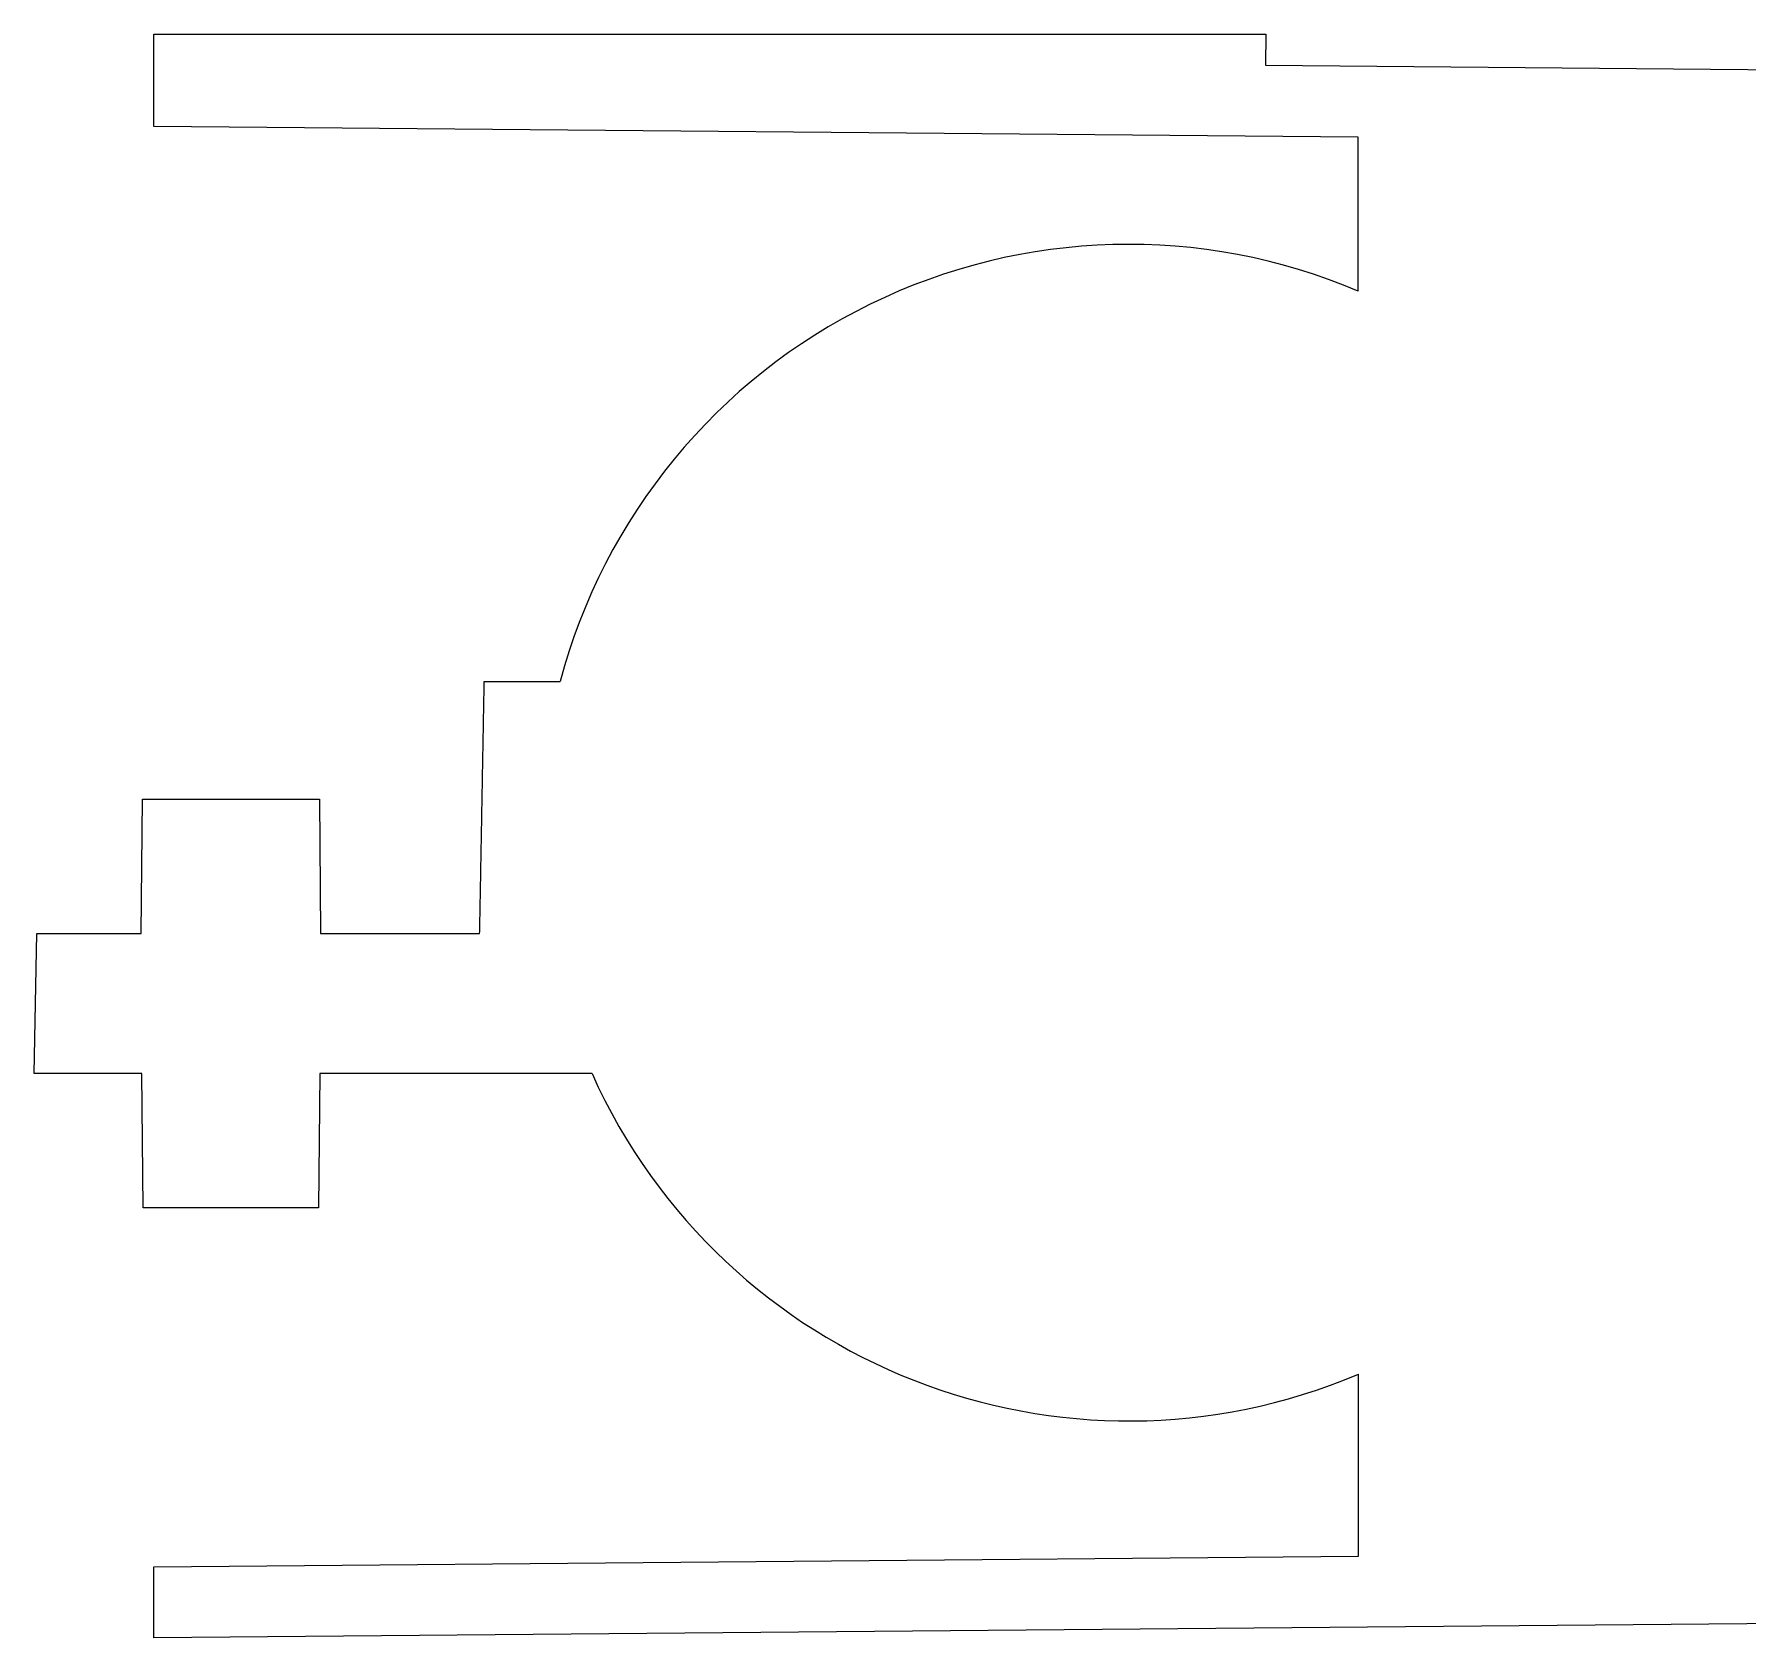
# Model space of a CAD drawing. Extents: x -168 to 1500, y -200 to 419.
# Drawn here: x 1298 to 1359.2, y 272.3 to 329.5 of the extents above; entities that cross this region are included whole.
import ezdxf

# ---------------------------------------------------------------- set-up
doc = ezdxf.new("R2010")
doc.units = 0
doc.layers.get('0').update_dxf_attribs({"linetype": 'CONTINUOUS'})

msp = doc.modelspace()

# ---------------------------------------------------------------- linework, layer by layer
at = {"color": 3, "linetype": 'CONTINUOUS'}
for p, q in [((1302.301, 326.253), (1302.301, 329.546)), ((1302.301, 329.546), (1342.003, 329.546)), ((1342.003, 329.546), (1341.993, 328.441)), ((1341.993, 328.441), (1387.501, 328.044)), ((1345.301, 325.878), (1302.301, 326.253)), ((1345.302, 320.379), (1345.301, 325.878)), ((1314.096, 306.446), (1316.808, 306.446)), ((1301.851, 297.446), (1301.893, 302.246)), ((1301.893, 302.246), (1308.209, 302.246)), ((1308.209, 302.246), (1308.251, 297.446)), ((1298.03, 292.446), (1298.118, 297.446)), ((1298.118, 297.446), (1301.851, 297.446)), ((1308.251, 297.446), (1313.932, 297.446)), ((1301.876, 292.446), (1298.03, 292.446)), ((1301.918, 287.646), (1301.876, 292.446)), ((1308.226, 292.446), (1308.184, 287.646)), ((1317.943, 292.446), (1308.226, 292.446)), ((1308.184, 287.646), (1301.918, 287.646)), ((1345.303, 275.214), (1345.303, 281.714)), ((1302.301, 274.839), (1345.303, 275.214)), ((1302.301, 272.304), (1302.301, 274.839)), ((1387.501, 273.048), (1302.301, 272.304))]:
    msp.add_line(p, q, dxfattribs=at)
msp.add_lwpolyline([(1313.932, 297.446), (1313.934, 297.516), (1313.935, 297.586), (1313.936, 297.656), (1313.937, 297.726), (1313.939, 297.796), (1313.94, 297.866), (1313.941, 297.936), (1313.943, 298.006), (1313.944, 298.076), (1313.945, 298.147), (1313.947, 298.217), (1313.948, 298.287), (1313.949, 298.357), (1313.951, 298.427), (1313.952, 298.497), (1313.953, 298.567), (1313.955, 298.637), (1313.956, 298.707), (1313.957, 298.778), (1313.959, 298.848), (1313.96, 298.918), (1313.961, 298.988), (1313.962, 299.058), (1313.964, 299.128), (1313.965, 299.199), (1313.966, 299.269), (1313.968, 299.339), (1313.969, 299.409), (1313.97, 299.479), (1313.972, 299.55), (1313.973, 299.62), (1313.974, 299.69), (1313.975, 299.76), (1313.977, 299.83), (1313.978, 299.901), (1313.979, 299.971), (1313.981, 300.041), (1313.982, 300.111), (1313.983, 300.182), (1313.985, 300.252), (1313.986, 300.322), (1313.987, 300.392), (1313.988, 300.463), (1313.99, 300.533), (1313.991, 300.603), (1313.992, 300.673), (1313.994, 300.744), (1313.995, 300.814), (1313.996, 300.884), (1313.997, 300.955), (1313.999, 301.025), (1314, 301.095), (1314.001, 301.166), (1314.003, 301.236), (1314.004, 301.306), (1314.005, 301.377), (1314.006, 301.447), (1314.008, 301.517), (1314.009, 301.587), (1314.01, 301.658), (1314.012, 301.728), (1314.013, 301.799), (1314.014, 301.869), (1314.015, 301.939), (1314.017, 302.01), (1314.018, 302.08), (1314.019, 302.15), (1314.02, 302.221), (1314.022, 302.291), (1314.023, 302.361), (1314.024, 302.432), (1314.026, 302.502), (1314.027, 302.573), (1314.028, 302.643), (1314.029, 302.713), (1314.031, 302.784), (1314.032, 302.854), (1314.033, 302.924), (1314.034, 302.995), (1314.036, 303.065), (1314.037, 303.136), (1314.038, 303.206), (1314.039, 303.276), (1314.041, 303.347), (1314.042, 303.417), (1314.043, 303.488), (1314.045, 303.558), (1314.046, 303.629), (1314.047, 303.699), (1314.048, 303.769), (1314.05, 303.84), (1314.051, 303.91), (1314.052, 303.981), (1314.053, 304.051), (1314.055, 304.121), (1314.056, 304.192), (1314.057, 304.262), (1314.058, 304.333), (1314.06, 304.403), (1314.061, 304.474), (1314.062, 304.544), (1314.063, 304.615), (1314.065, 304.685), (1314.066, 304.755), (1314.067, 304.826), (1314.068, 304.896), (1314.069, 304.967), (1314.071, 305.037), (1314.072, 305.108), (1314.073, 305.178), (1314.074, 305.248), (1314.076, 305.319), (1314.077, 305.389), (1314.078, 305.46), (1314.079, 305.53), (1314.081, 305.601), (1314.082, 305.671), (1314.083, 305.742), (1314.084, 305.812), (1314.086, 305.882), (1314.087, 305.953), (1314.088, 306.023), (1314.089, 306.094), (1314.09, 306.164), (1314.092, 306.235), (1314.093, 306.305), (1314.094, 306.376), (1314.096, 306.446)], dxfattribs=at)
for start, end in [(67.0154, 165.0994), (-155.82508, -67.01213)]:
    msp.add_arc((1337.101, 301.046), 21, start, end, dxfattribs=at)

doc.saveas('drawing.dxf')
